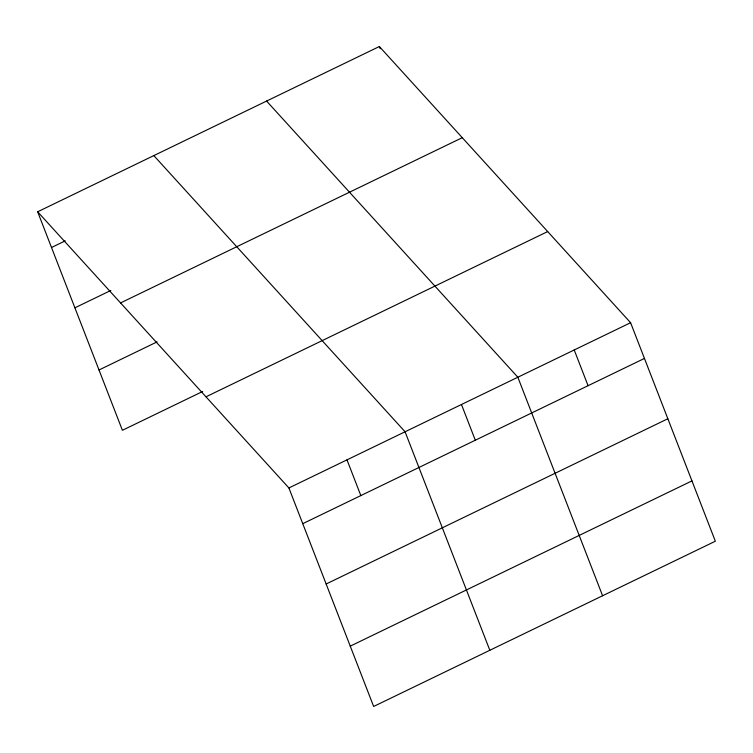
<?xml version="1.0" encoding="UTF-8"?>
<svg xmlns="http://www.w3.org/2000/svg" width="753" height="753" viewBox="0 0 753 753"><rect width="100%" height="100%" fill="white"/><g stroke="black" fill="none" stroke-linecap="round" stroke-linejoin="round"><path stroke-width="1.13" d="M37.65 211.781L379.352 46.535L630.6 322.708L715.35 541.219L373.648 706.465L288.898 487.953L37.65 211.781L122.4 430.292L202.67 391.475M51.505 247.502L65.238 240.866M74.905 307.826L110.813 290.46M120.565 302.922L462.267 137.677M99.01 369.977L157.095 341.881M205.983 396.812L547.685 231.576M288.898 487.953L630.6 322.708M302.753 523.674L644.455 358.428M326.143 583.999L667.845 418.753M350.249 646.14L691.951 480.894M266.59 101.071L517.838 377.234L602.588 595.745M153.828 155.598L405.076 431.77L489.827 650.281M574.219 349.976L588.074 385.696M379.352 46.535L380.19 48.7M461.457 404.502L475.312 440.223M346.982 459.857L360.838 495.587"/></g></svg>
